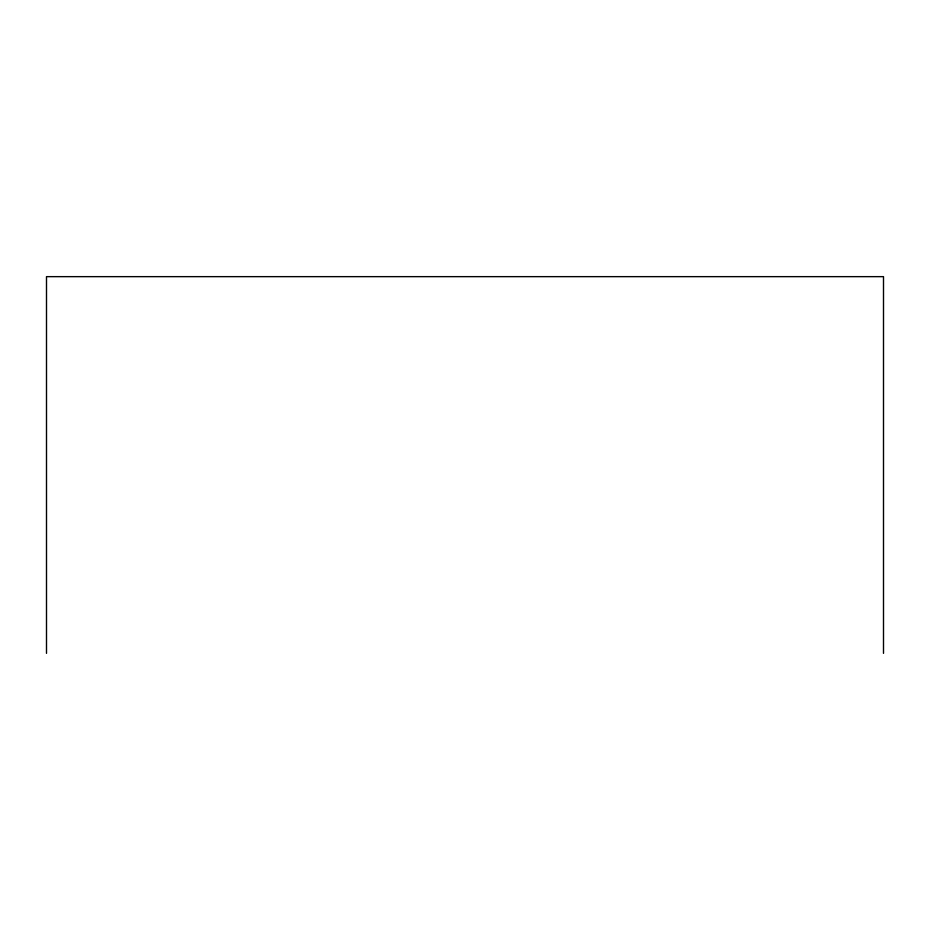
<?xml version="1.0" encoding="UTF-8"?>
<svg xmlns="http://www.w3.org/2000/svg" width="930" height="930" viewBox="0 0 930 930"><rect width="100%" height="100%" fill="white"/><g stroke="black" fill="none" stroke-linecap="round" stroke-linejoin="round"><path stroke-width="1.4" d="M883.5 653.348L883.5 276.652L46.5 276.652L46.5 653.348"/></g></svg>
